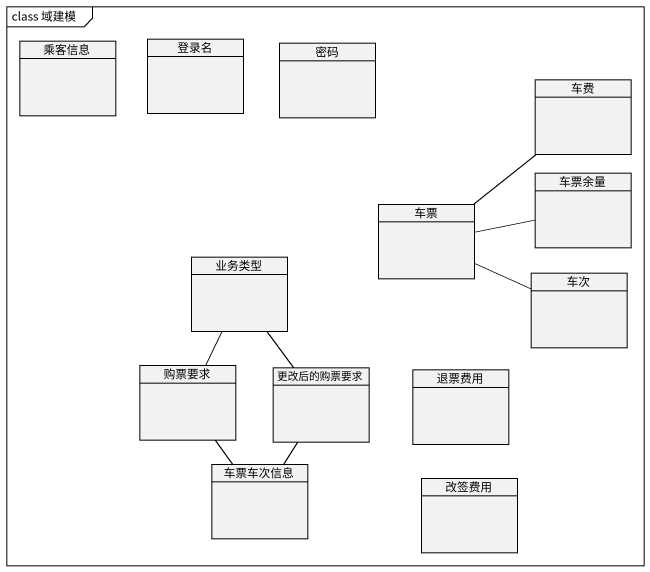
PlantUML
@startuml
mainframe class 域建模
hide circle
hide empty members
class 乘客信息
class 登录名
class 密码
class 车费
class 车票余量
class 车票
class 业务类型
class 车次
class 购票要求
class 更改后的购票要求
class 退票费用
class 车票车次信息
class 改签费用
车票 -up- 车费
车票 -right- 车票余量
车票 -right- 车次
业务类型 -- 购票要求
业务类型 -- 更改后的购票要求
购票要求 -- 车票车次信息
更改后的购票要求 -- 车票车次信息
@enduml
